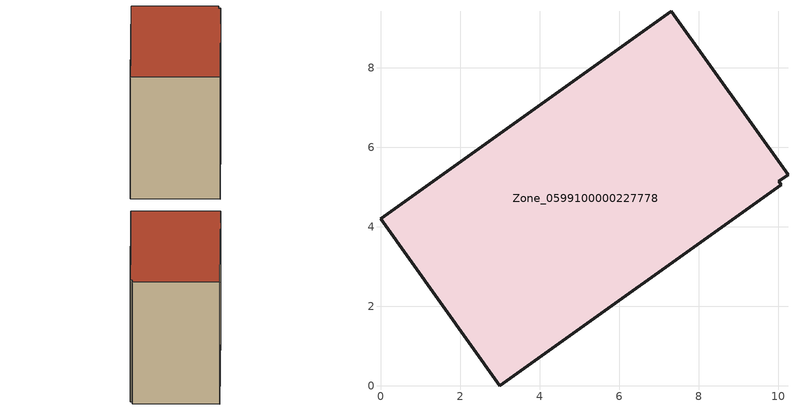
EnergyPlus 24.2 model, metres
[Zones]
Zone_0599100000227778
 floor ground (C_G): 10.08,5.06 3,0 0,4.21 7.31,9.43 10.25,5.32 10.02,5.15 z0
 wall outside (C_F): 0,4.21 3,0 10.08,5.06 10.02,5.15 10.25,5.32 7.31,9.43 0,4.21 z0:7.87
 roof outside (C_R): 3,0 10.08,5.06 10.02,5.15 10.25,5.32 7.31,9.43 0,4.21 z7.87
[BUILDING]
Pand.0599100000227778: North Axis=0; Terrain=City; Loads Convergence Tolerance Value=0.04; Temperature Convergence Tolerance Value=0.4; Solar Distribution=FullExterior; Maximum Number of Warmup Days=25; Minimum Number of Warmup Days=1
[Site:Location]
Rotterdam.The.Hague.AP_ZH_NLD Design_Conditions: Latitude=51.96; Longitude=4.45; Time Zone=1; Elevation=-4.5
[SITE:GROUNDTEMPERATURE:BUILDINGSURFACE]
18, 18, 18, 18, 18, 18, 18, 18, 18, 18, 18, 18
[MATERIAL] Thermal Absorptance=0.9; Solar Absorptance=0.7; Visible Absorptance=0.7
Name | Roughness | Thickness | Conductivity | Density | Specific Heat
G.TI.1975-1991 | MediumSmooth | 0.15 | 0.288461 | 540 | 1210
F.TI.1975-1991 | Rough | 0.3 | 0.230769 | 1920 | 840
R.TI.1975-1991 | MediumRough | 0.2 | 0.153846 | 1500 | 1000
[CONSTRUCTION]
C_G: G.TI.1975-1991
C_F: F.TI.1975-1991
C_R: R.TI.1975-1991
[ZONE]
Zone_0599100000227778: Type=1; Multiplier=1; Ceiling Height=Autocalculate; Volume=Autocalculate; Floor Area=autocalculate; Part of Total Floor Area=Yes
[ZONEINFILTRATION:DESIGNFLOWRATE]
Infil_Zone_0599100000227778: Zone or ZoneList or Space or SpaceList=Zone_0599100000227778; Schedule=AlwaysOn; Design Flow Rate Calculation Method=Flow/Area; Flow Rate per Floor Area=0.003; Constant Term Coefficient=1; Temperature Term Coefficient=0; Velocity Term Coefficient=0; Velocity Squared Term Coefficient=0
[HVACTEMPLATE:ZONE:IDEALLOADSAIRSYSTEM]
Zone_0599100000227778: Maximum Heating Supply Air Temperature=50; Minimum Cooling Supply Air Temperature=13; Maximum Heating Supply Air Humidity Ratio=0.0156; Minimum Cooling Supply Air Humidity Ratio=0.0077; Heating Limit=NoLimit; Cooling Limit=NoLimit; Dehumidification Control Type=ConstantSensibleHeatRatio; Cooling Sensible Heat Ratio=0.7; Dehumidification Setpoint=60; Humidification Control Type=None; Humidification Setpoint=30; Outdoor Air Method=None; Outdoor Air Flow Rate per Person=0.00944; Outdoor Air Flow Rate per Zone Floor Area=0; Outdoor Air Flow Rate per Zone=0; Demand Controlled Ventilation Type=None; Outdoor Air Economizer Type=NoEconomizer; Heat Recovery Type=None; Sensible Heat Recovery Effectiveness=0.7; Latent Heat Recovery Effectiveness=0.65
[ZONECONTROL:THERMOSTAT]
ThermostatControl_Zone_0599100000227778: Zone or ZoneList=Zone_0599100000227778; Control Type Schedule=DualSetpointControlType; Control 1=Thermostat_Zone_0599100000227778; Temperature Difference Between Cutout And Setpoint=0
[THERMOSTATSETPOINT:DUALSETPOINT]
Thermostat_Zone_0599100000227778: Heating Setpoint Temperature Schedule=HeatingSetpoint_Zone_0599100000227778; Cooling Setpoint Temperature Schedule=CoolingSetpoint_Zone_0599100000227778
[SCHEDULE:COMPACT]
HeatingSetpoint_Zone_0599100000227778: Through: 12/31, For: AllDays, Until: 24:00, 21
CoolingSetpoint_Zone_0599100000227778: Through: 12/31, For: AllDays, Until: 24:00, 24
DualSetpointControlType: Through: 12/31, For: AllDays, Until: 24:00, 4
AlwaysOn: Through: 12/31, For: AllDays, Until: 24:00, 1
